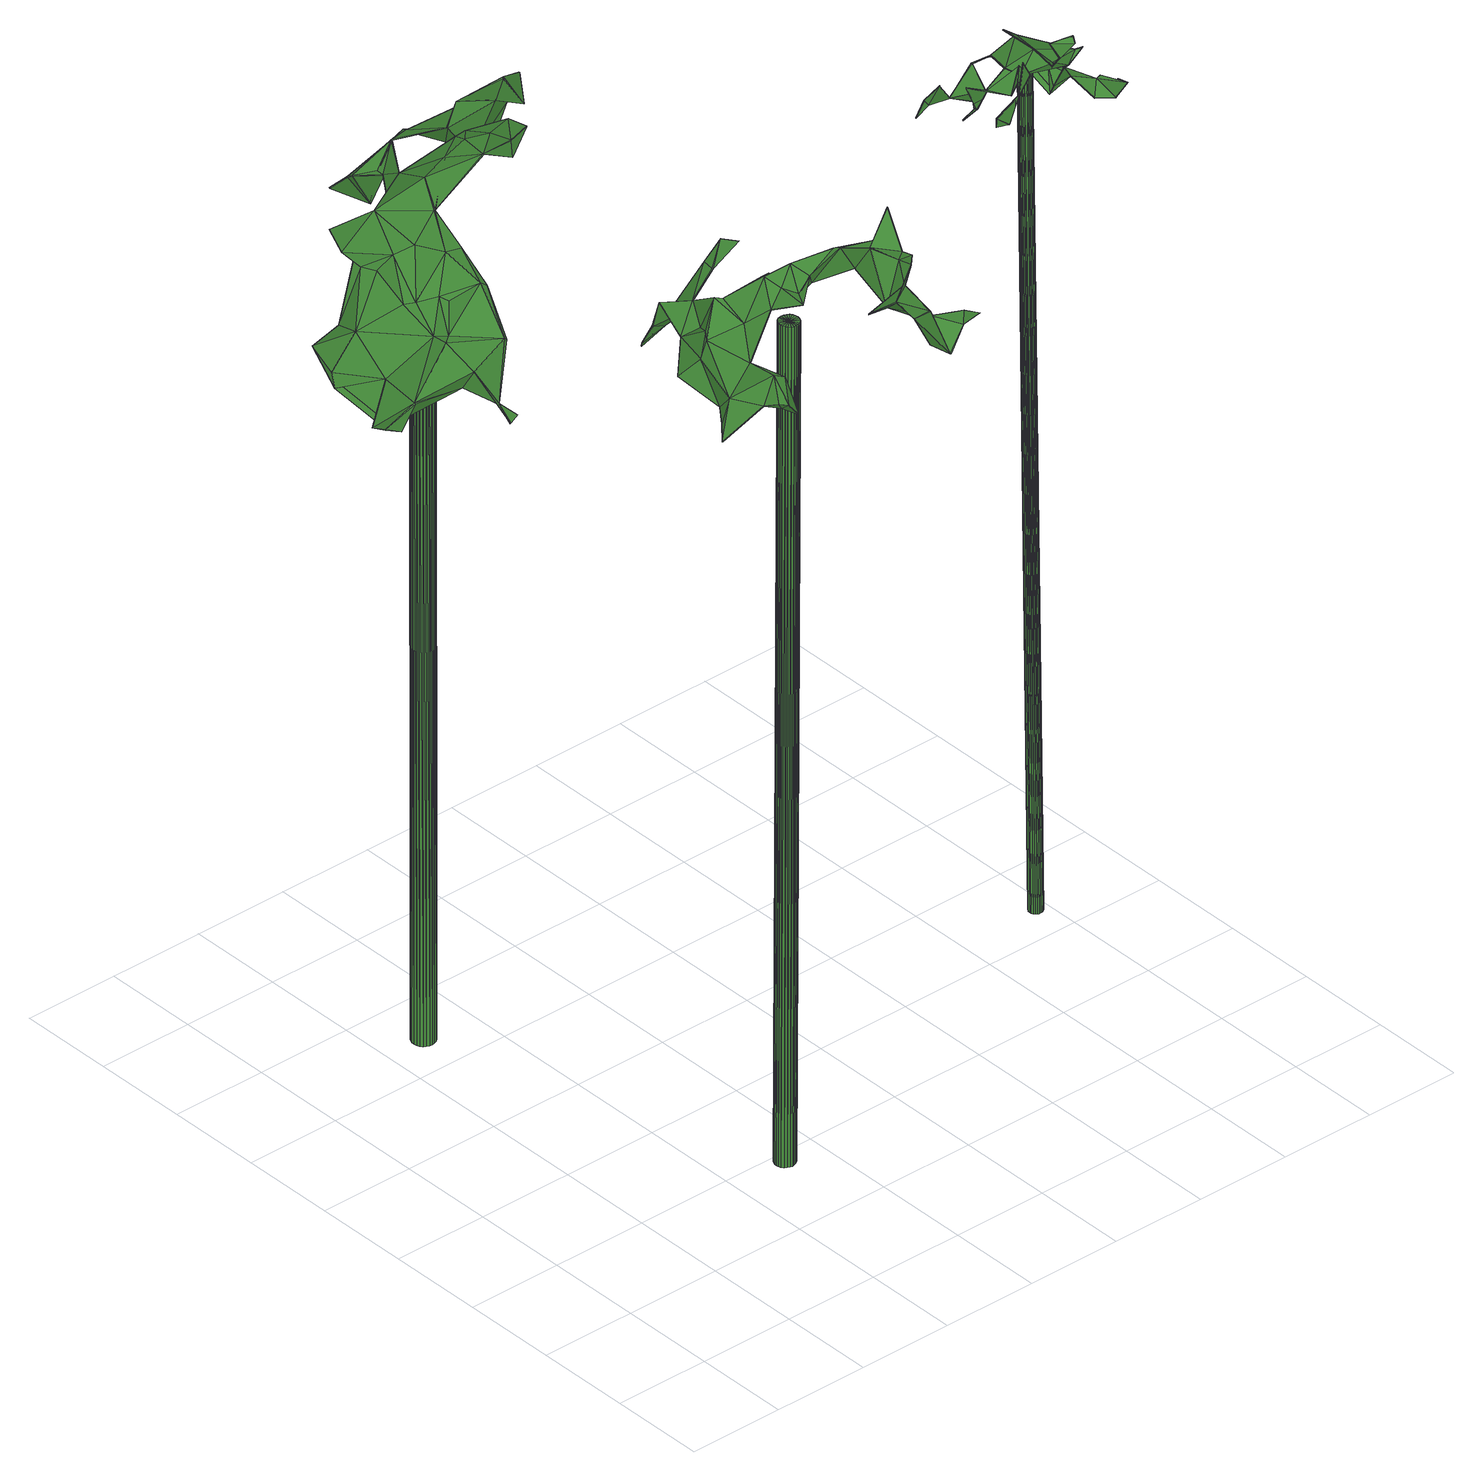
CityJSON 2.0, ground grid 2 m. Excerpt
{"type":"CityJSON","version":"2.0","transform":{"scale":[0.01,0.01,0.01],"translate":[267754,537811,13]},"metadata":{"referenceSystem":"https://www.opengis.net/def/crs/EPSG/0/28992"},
"CityObjects":{
"tree1":{"type":"SolitaryVegetationObject","attributes":{"gtid":95,"crown_width_m":4.65,"crown_median_z":31.71,"crown_r50_m":0.24,"crown_porosity":0.919,"trunk_H_m":18.22,"trunk_DBH_m":0.413,"trunk_radius_m":0.207,"trunk_base_height_m":13.49,"original_gtid":"103"},"geometry":[{"type":"Solid","lod":"3","boundaries":[[[[0,1,2]],[[3,4,5]],[[6,7,8]],[[9,10,11]],[[12,13,14]],[[15,13,12]],[[16,17,18]],[[19,20,21]],[[22,23,24]],[[25,26,27]],[[28,29,30]],[[23,31,32]],[[33,31,23]],[[34,31,35]],[[36,2,37]],[[24,23,38]],[[39,40,41]],[[42,43,44]],[[45,46,47]],[[48,14,49]],[[48,49,50]],[[51,52,53]],[[54,18,55]],[[56,57,58]],[[41,58,57]],[[14,13,59]],[[15,59,13]],[[54,56,60]],[[61,62,63]],[[4,3,64]],[[18,54,16]],[[65,32,21]],[[65,38,32]],[[21,32,19]],[[66,67,68]],[[4,64,68]],[[68,5,4]],[[69,70,71]],[[72,18,17]],[[6,0,73]],[[74,30,29]],[[28,30,75]],[[7,50,76]],[[77,64,3]],[[24,28,22]],[[22,28,75]],[[56,72,57]],[[68,64,71]],[[63,62,39]],[[17,78,72]],[[72,78,39]],[[79,39,78]],[[80,78,17]],[[81,7,82]],[[81,82,83]],[[84,75,85]],[[61,86,87]],[[58,86,61]],[[88,15,12]],[[11,10,79]],[[20,29,89]],[[54,60,80]],[[90,3,5]],[[72,55,18]],[[7,73,50]],[[91,92,83]],[[11,93,9]],[[39,79,63]],[[10,63,79]],[[47,94,45]],[[22,75,84]],[[95,15,88]],[[84,85,74]],[[84,74,20]],[[96,36,97]],[[95,88,98]],[[99,100,94]],[[99,101,100]],[[94,102,103]],[[11,79,78]],[[44,101,99]],[[23,32,38]],[[104,66,68]],[[105,104,106]],[[86,35,107]],[[86,107,92]],[[77,108,109]],[[109,110,77]],[[35,31,33]],[[111,109,27]],[[74,85,30]],[[75,30,85]],[[14,48,103]],[[103,102,2]],[[110,112,70]],[[110,70,69]],[[80,60,58]],[[56,58,60]],[[86,58,41]],[[6,73,7]],[[15,95,113]],[[15,113,59]],[[41,57,39]],[[72,39,57]],[[19,32,31]],[[34,86,41]],[[35,86,34]],[[22,81,23]],[[83,23,81]],[[72,56,55]],[[51,53,114]],[[115,26,37]],[[112,26,115]],[[68,116,104]],[[37,26,97]],[[99,94,47]],[[55,56,54]],[[22,8,81]],[[84,8,22]],[[10,9,63]],[[61,93,11]],[[117,47,46]],[[118,66,105]],[[17,16,119]],[[17,119,80]],[[68,67,5]],[[105,66,104]],[[115,70,112]],[[20,8,84]],[[14,59,76]],[[21,120,65]],[[20,120,21]],[[121,122,114]],[[12,14,103]],[[103,2,12]],[[95,91,113]],[[34,41,40]],[[42,44,25]],[[97,26,25]],[[118,5,123]],[[58,78,80]],[[83,33,23]],[[90,124,3]],[[16,54,119]],[[125,6,8]],[[7,76,59]],[[118,123,66]],[[115,106,104]],[[115,116,71]],[[116,115,104]],[[101,115,100]],[[63,9,93]],[[92,87,86]],[[69,77,110]],[[74,29,20]],[[103,36,94]],[[105,106,118]],[[106,90,118]],[[89,65,120]],[[81,8,7]],[[115,37,100]],[[36,103,48]],[[36,48,2]],[[0,2,126]],[[67,123,5]],[[117,25,44]],[[44,127,101]],[[47,117,99]],[[44,99,117]],[[115,127,106]],[[101,127,115]],[[64,69,71]],[[38,89,24]],[[65,89,38]],[[28,24,89]],[[29,28,89]],[[11,78,61]],[[61,78,58]],[[100,102,94]],[[61,128,62]],[[19,121,20]],[[91,61,87]],[[91,87,92]],[[36,37,97]],[[100,37,2]],[[91,95,61]],[[61,63,93]],[[54,80,119]],[[52,88,53]],[[98,88,52]],[[33,107,35]],[[33,83,107]],[[115,71,70]],[[31,34,122]],[[40,122,34]],[[42,27,109]],[[25,27,42]],[[125,129,6]],[[82,59,113]],[[82,113,91]],[[59,82,7]],[[83,82,91]],[[89,120,20]],[[12,130,88]],[[121,114,125]],[[111,112,110]],[[111,110,109]],[[95,128,61]],[[98,128,95]],[[76,49,14]],[[76,50,49]],[[88,130,53]],[[52,51,128]],[[52,128,98]],[[122,131,31]],[[92,107,83]],[[2,1,132]],[[2,132,130]],[[0,126,73]],[[129,132,6]],[[132,1,6]],[[2,130,12]],[[40,114,122]],[[51,114,40]],[[64,77,69]],[[96,25,117]],[[97,25,96]],[[111,26,112]],[[67,66,123]],[[96,117,46]],[[45,96,46]],[[5,118,90]],[[111,27,26]],[[68,71,116]],[[106,127,90]],[[43,127,44]],[[127,43,133]],[[90,133,124]],[[128,51,62]],[[39,62,40]],[[51,40,62]],[[127,133,90]],[[108,77,124]],[[31,121,19]],[[131,121,31]],[[3,124,77]],[[122,121,131]],[[108,124,133]],[[108,133,109]],[[109,133,42]],[[43,42,133]],[[8,20,121]],[[8,121,125]],[[53,129,114]],[[125,114,129]],[[132,134,130]],[[53,130,134]],[[129,134,132]],[[53,134,129]],[[2,102,100]],[[2,48,126]],[[73,126,50]],[[48,50,126]],[[0,6,1]],[[94,135,45]],[[45,135,96]],[[36,96,135]],[[36,135,94]],[[136,137,138]],[[136,138,139]],[[139,138,140]],[[139,140,141]],[[138,137,142]],[[138,142,140]],[[140,142,143]],[[140,143,141]],[[142,137,144]],[[142,144,143]],[[143,144,145]],[[143,145,141]],[[144,137,146]],[[144,146,145]],[[145,146,147]],[[145,147,141]],[[146,137,148]],[[146,148,147]],[[147,148,149]],[[147,149,141]],[[148,137,150]],[[148,150,149]],[[149,150,151]],[[149,151,141]],[[150,137,152]],[[150,152,151]],[[151,152,153]],[[151,153,141]],[[152,137,154]],[[152,154,153]],[[153,154,155]],[[153,155,141]],[[154,137,156]],[[154,156,155]],[[155,156,157]],[[155,157,141]],[[156,137,158]],[[156,158,157]],[[157,158,159]],[[157,159,141]],[[158,137,160]],[[158,160,159]],[[159,160,161]],[[159,161,141]],[[160,137,162]],[[160,162,161]],[[161,162,163]],[[161,163,141]],[[162,137,164]],[[162,164,163]],[[163,164,165]],[[163,165,141]],[[164,137,166]],[[164,166,165]],[[165,166,167]],[[165,167,141]],[[166,137,168]],[[166,168,167]],[[167,168,169]],[[167,169,141]],[[168,137,170]],[[168,170,169]],[[169,170,171]],[[169,171,141]],[[170,137,172]],[[170,172,171]],[[171,172,173]],[[171,173,141]],[[172,137,174]],[[172,174,173]],[[173,174,175]],[[173,175,141]],[[174,137,176]],[[174,176,175]],[[175,176,177]],[[175,177,141]],[[176,137,178]],[[176,178,177]],[[177,178,179]],[[177,179,141]],[[178,137,180]],[[178,180,179]],[[179,180,181]],[[179,181,141]],[[180,137,182]],[[180,182,181]],[[181,182,183]],[[181,183,141]],[[182,137,184]],[[182,184,183]],[[183,184,185]],[[183,185,141]],[[184,137,136]],[[184,136,185]],[[185,136,139]],[[185,139,141]]]]}]},
"tree2":{"type":"SolitaryVegetationObject","attributes":{"gtid":94,"crown_width_m":5.44,"crown_median_z":30.11,"crown_r50_m":0.284,"crown_porosity":0.919,"trunk_H_m":16.98,"trunk_DBH_m":0.468,"trunk_radius_m":0.234,"trunk_base_height_m":13.13,"original_gtid":"102"},"geometry":[{"type":"Solid","lod":"3","boundaries":[[[[186,187,188]],[[189,190,191]],[[192,193,194]],[[195,196,197]],[[195,198,196]],[[199,200,201]],[[202,203,204]],[[205,206,207]],[[208,209,210]],[[211,202,212]],[[213,214,215]],[[216,215,214]],[[203,217,218]],[[204,218,217]],[[204,203,218]],[[199,219,220]],[[221,222,223]],[[210,224,208]],[[210,225,224]],[[226,227,228]],[[229,230,231]],[[232,231,230]],[[233,234,229]],[[235,236,237]],[[238,239,240]],[[202,241,203]],[[242,243,244]],[[245,246,247]],[[213,215,248]],[[249,250,251]],[[252,186,188]],[[253,254,255]],[[249,251,253]],[[255,254,201]],[[244,256,242]],[[254,220,201]],[[257,220,254]],[[226,258,232]],[[259,246,245]],[[195,260,198]],[[261,262,263]],[[251,250,264]],[[249,255,250]],[[239,265,240]],[[238,240,266]],[[267,224,268]],[[235,196,269]],[[270,271,188]],[[263,272,273]],[[222,272,263]],[[274,198,260]],[[237,266,275]],[[236,205,276]],[[236,276,277]],[[278,279,192]],[[256,220,257]],[[280,200,216]],[[206,281,278]],[[256,259,245]],[[256,244,259]],[[188,193,279]],[[279,193,192]],[[261,282,209]],[[260,283,274]],[[284,283,260]],[[285,269,271]],[[286,228,227]],[[250,255,264]],[[264,200,222]],[[221,264,222]],[[189,191,234]],[[189,234,233]],[[197,276,287]],[[288,289,199]],[[226,290,256]],[[233,291,189]],[[283,292,274]],[[278,192,194]],[[201,264,255]],[[198,293,196]],[[279,294,188]],[[291,258,190]],[[247,295,296]],[[274,296,295]],[[222,200,280]],[[229,291,233]],[[278,294,279]],[[267,268,262]],[[222,263,288]],[[190,189,291]],[[297,282,213]],[[269,293,271]],[[216,214,280]],[[261,263,282]],[[277,238,266]],[[284,260,195]],[[225,210,209]],[[246,259,244]],[[252,247,186]],[[230,298,232]],[[285,299,236]],[[228,300,301]],[[287,276,205]],[[239,238,277]],[[291,231,258]],[[232,258,231]],[[302,286,245]],[[234,303,229]],[[191,303,234]],[[247,252,295]],[[229,231,291]],[[258,301,190]],[[244,243,246]],[[224,225,268]],[[252,271,295]],[[285,271,270]],[[263,273,282]],[[215,216,289]],[[232,298,226]],[[283,226,298]],[[253,255,249]],[[241,236,299]],[[241,299,203]],[[215,289,248]],[[288,248,289]],[[211,212,205]],[[228,258,226]],[[196,265,197]],[[301,258,228]],[[256,227,226]],[[257,223,222]],[[303,191,304]],[[303,304,300]],[[294,270,188]],[[190,304,191]],[[256,245,286]],[[270,278,281]],[[270,281,204]],[[211,241,202]],[[305,198,274]],[[278,270,294]],[[283,302,292]],[[283,303,302]],[[204,281,202]],[[222,288,199]],[[261,267,262]],[[301,300,304]],[[301,304,190]],[[303,230,229]],[[280,272,222]],[[269,196,293]],[[286,220,256]],[[306,287,205]],[[193,307,194]],[[212,206,205]],[[193,242,307]],[[263,262,288]],[[217,285,204]],[[270,204,285]],[[283,298,230]],[[269,285,235]],[[282,214,213]],[[273,214,282]],[[297,209,282]],[[261,209,208]],[[264,201,200]],[[297,213,209]],[[227,256,257]],[[195,197,287]],[[286,302,308]],[[286,308,228]],[[219,201,220]],[[208,267,261]],[[224,267,208]],[[296,274,292]],[[245,292,302]],[[296,292,245]],[[211,205,236]],[[241,211,236]],[[235,285,236]],[[247,187,186]],[[246,187,247]],[[303,283,230]],[[205,207,306]],[[307,306,207]],[[245,247,296]],[[266,237,277]],[[188,187,193]],[[193,243,242]],[[206,278,194]],[[307,206,194]],[[309,268,225]],[[262,268,309]],[[227,257,286]],[[277,197,265]],[[277,265,239]],[[222,286,257]],[[222,199,286]],[[248,209,213]],[[225,209,248]],[[257,254,253]],[[252,188,271]],[[228,308,300]],[[196,235,265]],[[302,303,308]],[[280,214,273]],[[273,272,280]],[[293,198,310]],[[305,310,198]],[[293,310,305]],[[285,217,299]],[[203,299,217]],[[264,221,251]],[[307,207,206]],[[201,219,199]],[[199,220,286]],[[236,277,237]],[[306,311,284]],[[195,287,284]],[[306,284,287]],[[295,305,274]],[[243,193,187]],[[243,187,246]],[[212,281,206]],[[212,202,281]],[[306,307,311]],[[307,242,311]],[[242,256,311]],[[251,221,253]],[[271,293,305]],[[271,305,295]],[[248,262,309]],[[300,308,303]],[[288,262,248]],[[240,275,266]],[[256,290,311]],[[284,311,290]],[[283,284,290]],[[283,290,226]],[[277,276,197]],[[289,200,199]],[[289,216,200]],[[309,225,248]],[[253,221,223]],[[253,223,257]],[[240,265,275]],[[235,275,265]],[[235,237,275]],[[312,313,314]],[[312,314,315]],[[315,314,316]],[[315,316,317]],[[314,313,318]],[[314,318,316]],[[316,318,319]],[[316,319,317]],[[318,313,320]],[[318,320,319]],[[319,320,321]],[[319,321,317]],[[320,313,322]],[[320,322,321]],[[321,322,323]],[[321,323,317]],[[322,313,324]],[[322,324,323]],[[323,324,325]],[[323,325,317]],[[324,313,326]],[[324,326,325]],[[325,326,327]],[[325,327,317]],[[326,313,328]],[[326,328,327]],[[327,328,329]],[[327,329,317]],[[328,313,330]],[[328,330,329]],[[329,330,331]],[[329,331,317]],[[330,313,332]],[[330,332,331]],[[331,332,333]],[[331,333,317]],[[332,313,334]],[[332,334,333]],[[333,334,335]],[[333,335,317]],[[334,313,336]],[[334,336,335]],[[335,336,337]],[[335,337,317]],[[336,313,338]],[[336,338,337]],[[337,338,339]],[[337,339,317]],[[338,313,340]],[[338,340,339]],[[339,340,341]],[[339,341,317]],[[340,313,342]],[[340,342,341]],[[341,342,343]],[[341,343,317]],[[342,313,344]],[[342,344,343]],[[343,344,345]],[[343,345,317]],[[344,313,346]],[[344,346,345]],[[345,346,347]],[[345,347,317]],[[346,313,348]],[[346,348,347]],[[347,348,349]],[[347,349,317]],[[348,313,350]],[[348,350,349]],[[349,350,351]],[[349,351,317]],[[350,313,352]],[[350,352,351]],[[351,352,353]],[[351,353,317]],[[352,313,354]],[[352,354,353]],[[353,354,355]],[[353,355,317]],[[354,313,356]],[[354,356,355]],[[355,356,357]],[[355,357,317]],[[356,313,358]],[[356,358,357]],[[357,358,359]],[[357,359,317]],[[358,313,360]],[[358,360,359]],[[359,360,361]],[[359,361,317]],[[360,313,312]],[[360,312,361]],[[361,312,315]],[[361,315,317]]]]}]},
"tree3":{"type":"SolitaryVegetationObject","attributes":{"gtid":96,"crown_width_m":3.26,"crown_median_z":31.29,"crown_r50_m":0.19,"crown_porosity":0.959,"trunk_H_m":18.28,"trunk_DBH_m":0.281,"trunk_radius_m":0.14,"trunk_base_height_m":13.01,"original_gtid":"104"},"geometry":[{"type":"Solid","lod":"3","boundaries":[[[[362,363,364]],[[365,366,367]],[[368,369,370]],[[371,364,363]],[[372,373,374]],[[375,376,365]],[[377,378,379]],[[380,381,382]],[[380,382,383]],[[384,385,386]],[[387,388,389]],[[390,391,392]],[[374,393,372]],[[394,372,393]],[[395,396,397]],[[398,381,399]],[[400,401,402]],[[402,401,403]],[[375,404,376]],[[405,406,407]],[[408,409,410]],[[386,410,411]],[[412,413,414]],[[415,416,417]],[[418,419,420]],[[421,396,378]],[[422,423,424]],[[373,393,374]],[[425,426,420]],[[427,428,386]],[[429,428,427]],[[430,431,432]],[[406,433,407]],[[394,434,372]],[[407,435,436]],[[437,368,438]],[[439,438,368]],[[440,441,442]],[[440,442,443]],[[423,439,370]],[[397,421,444]],[[402,445,446]],[[418,447,448]],[[427,449,405]],[[417,413,450]],[[417,450,451]],[[452,453,367]],[[400,402,446]],[[385,454,448]],[[368,437,455]],[[419,418,456]],[[418,448,456]],[[365,367,453]],[[398,457,383]],[[362,364,377]],[[433,458,380]],[[380,458,381]],[[431,459,460]],[[432,431,371]],[[368,423,369]],[[400,446,461]],[[379,462,463]],[[404,375,365]],[[453,404,365]],[[457,449,464]],[[436,465,429]],[[466,392,365]],[[412,467,413]],[[467,468,390]],[[425,448,447]],[[420,402,403]],[[418,420,403]],[[366,469,404]],[[435,407,470]],[[434,471,472]],[[407,427,405]],[[457,464,383]],[[386,464,427]],[[449,427,464]],[[370,439,368]],[[473,474,395]],[[475,379,463]],[[476,379,475]],[[459,371,460]],[[390,392,466]],[[391,404,469]],[[391,469,477]],[[372,434,373]],[[365,392,366]],[[478,464,384]],[[411,384,464]],[[383,464,478]],[[390,404,391]],[[399,416,441]],[[399,417,416]],[[466,450,467]],[[479,470,472]],[[447,418,401]],[[403,401,418]],[[364,387,389]],[[480,481,369]],[[480,369,423]],[[423,370,480]],[[413,467,450]],[[370,440,480]],[[448,425,385]],[[385,384,409]],[[393,471,394]],[[444,482,397]],[[444,421,482]],[[366,452,367]],[[366,453,452]],[[377,364,389]],[[396,421,397]],[[472,470,393]],[[388,387,363]],[[483,413,484]],[[371,431,460]],[[398,485,457]],[[463,378,486]],[[410,409,384]],[[422,487,488]],[[487,489,488]],[[490,489,487]],[[467,412,491]],[[407,436,427]],[[429,427,436]],[[411,464,386]],[[407,492,470]],[[470,479,380]],[[470,380,435]],[[371,363,387]],[[412,493,430]],[[406,405,494]],[[408,368,422]],[[448,454,456]],[[377,495,388]],[[377,388,362]],[[417,451,415]],[[368,455,422]],[[493,414,483]],[[366,404,453]],[[496,416,415]],[[489,490,424]],[[396,379,378]],[[383,382,398]],[[417,491,484]],[[432,371,387]],[[497,432,387]],[[484,432,497]],[[472,373,434]],[[446,445,461]],[[386,428,384]],[[423,368,424]],[[424,408,410]],[[424,368,408]],[[438,455,437]],[[497,387,364]],[[435,380,383]],[[390,466,467]],[[384,498,478]],[[428,478,498]],[[428,498,384]],[[443,494,405]],[[389,378,377]],[[381,467,417]],[[381,441,467]],[[382,381,398]],[[384,411,410]],[[414,413,483]],[[468,499,390]],[[386,385,410]],[[424,410,385]],[[484,413,417]],[[424,385,489]],[[362,388,363]],[[472,393,373]],[[364,459,497]],[[459,364,371]],[[441,416,467]],[[500,405,449]],[[376,404,390]],[[482,421,378]],[[477,469,392]],[[495,486,388]],[[388,486,389]],[[409,454,385]],[[443,442,433]],[[467,491,417]],[[468,416,496]],[[467,416,468]],[[482,462,473]],[[402,426,445]],[[428,429,465]],[[500,449,485]],[[500,485,405]],[[480,440,443]],[[457,485,449]],[[479,492,380]],[[423,422,455]],[[376,451,466]],[[376,466,365]],[[496,415,376]],[[447,401,400]],[[397,482,473]],[[397,473,395]],[[370,496,499]],[[499,440,370]],[[370,369,496]],[[496,369,481]],[[376,415,451]],[[376,390,496]],[[499,496,390]],[[394,471,434]],[[393,492,471]],[[379,476,495]],[[486,378,389]],[[379,495,377]],[[414,493,412]],[[408,422,488]],[[378,462,482]],[[489,385,425]],[[489,425,488]],[[419,488,425]],[[419,425,420]],[[407,433,492]],[[442,441,458]],[[442,458,433]],[[381,458,441]],[[433,380,492]],[[412,430,491]],[[439,423,455]],[[455,438,439]],[[475,463,501]],[[486,501,463]],[[417,399,381]],[[419,454,488]],[[456,454,419]],[[488,454,408]],[[445,426,461]],[[399,441,481]],[[441,440,481]],[[431,430,459]],[[484,497,430]],[[409,408,454]],[[420,426,402]],[[470,492,393]],[[461,426,400]],[[483,484,430]],[[459,430,497]],[[502,465,436]],[[502,478,465]],[[392,469,366]],[[473,462,474]],[[396,474,462]],[[396,462,379]],[[378,463,462]],[[503,443,433]],[[433,406,503]],[[430,432,491]],[[504,503,406]],[[432,484,491]],[[483,430,493]],[[422,505,487]],[[481,468,496]],[[440,468,481]],[[468,440,499]],[[392,391,477]],[[396,395,474]],[[481,398,399]],[[480,485,481]],[[481,485,398]],[[443,485,480]],[[443,405,485]],[[451,450,466]],[[422,424,505]],[[487,505,490]],[[490,505,424]],[[425,447,426]],[[447,400,426]],[[495,476,501]],[[475,501,476]],[[501,486,495]],[[492,479,471]],[[479,472,471]],[[406,494,504]],[[478,502,383]],[[435,383,502]],[[502,436,435]],[[503,504,494]],[[503,494,443]],[[428,465,478]],[[506,507,508]],[[506,508,509]],[[509,508,510]],[[509,510,511]],[[508,507,512]],[[508,512,510]],[[510,512,513]],[[510,513,511]],[[512,507,514]],[[512,514,513]],[[513,514,515]],[[513,515,511]],[[514,507,516]],[[514,516,515]],[[515,516,517]],[[515,517,511]],[[516,507,518]],[[516,518,517]],[[517,518,519]],[[517,519,511]],[[518,507,520]],[[518,520,519]],[[519,520,521]],[[519,521,511]],[[520,507,522]],[[520,522,521]],[[521,522,523]],[[521,523,511]],[[522,507,524]],[[522,524,523]],[[523,524,525]],[[523,525,511]],[[524,507,526]],[[524,526,525]],[[525,526,527]],[[525,527,511]],[[526,507,528]],[[526,528,527]],[[527,528,529]],[[527,529,511]],[[528,507,530]],[[528,530,529]],[[529,530,531]],[[529,531,511]],[[530,507,532]],[[530,532,531]],[[531,532,533]],[[531,533,511]],[[532,507,534]],[[532,534,533]],[[533,534,535]],[[533,535,511]],[[534,507,536]],[[534,536,535]],[[535,536,537]],[[535,537,511]],[[536,507,538]],[[536,538,537]],[[537,538,539]],[[537,539,511]],[[538,507,540]],[[538,540,539]],[[539,540,541]],[[539,541,511]],[[540,507,542]],[[540,542,541]],[[541,542,543]],[[541,543,511]],[[542,507,544]],[[542,544,543]],[[543,544,545]],[[543,545,511]],[[544,507,546]],[[544,546,545]],[[545,546,547]],[[545,547,511]],[[546,507,548]],[[546,548,547]],[[547,548,549]],[[547,549,511]],[[548,507,550]],[[548,550,549]],[[549,550,551]],[[549,551,511]],[[550,507,552]],[[550,552,551]],[[551,552,553]],[[551,553,511]],[[552,507,554]],[[552,554,553]],[[553,554,555]],[[553,555,511]],[[554,507,506]],[[554,506,555]],[[555,506,509]],[[555,509,511]]]]}]}
},
"vertices":[
[482,301,1935],[476,335,1937],[539,326,1925],[642,68,1859],[644,68,1858],[687,83,1895],[445,327,1908],[444,327,1910],[378,306,1836],[528,559,1905],[565,551,1887],[502,575,1859],[538,374,1920],[498,373,1938],[502,342,1976],[506,404,1921],[418,649,1675],[434,603,1738],[418,648,1674],[331,336,1744],[394,270,1776],[303,297,1741],[359,223,1860],[306,281,1805],[325,210,1817],[651,218,1980],[618,212,1897],[627,176,1959],[333,179,1832],[348,188,1812],[341,162,1835],[330,336,1746],[302,298,1742],[342,401,1810],[321,437,1763],[319,437,1765],[593,310,1985],[627,309,1925],[264,253,1744],[436,549,1794],[407,475,1809],[383,501,1786],[646,179,1993],[647,179,1991],[679,213,1981],[698,303,2030],[697,301,2029],[699,302,2029],[523,312,1955],[485,299,1941],[463,261,1946],[448,441,1811],[483,416,1847],[483,415,1848],[399,626,1702],[400,625,1701],[406,603,1747],[434,550,1793],[401,581,1813],[466,370,1950],[405,604,1748],[428,521,1836],[429,521,1834],[495,541,1864],[628,106,1865],[266,253,1743],[749,109,1878],[747,109,1877],[703,138,1870],[641,123,1912],[618,210,1896],[661,149,1880],[434,601,1737],[463,262,1944],[369,168,1800],[342,161,1836],[475,335,1939],[593,109,1936],[440,581,1796],[503,574,1858],[406,605,1748],[376,306,1837],[416,368,1871],[359,404,1842],[382,217,1850],[370,168,1802],[382,501,1788],[406,476,1811],[513,428,1899],[326,210,1815],[642,122,1914],[407,438,1896],[373,423,1846],[493,542,1865],[672,285,1982],[420,430,1892],[633,275,1986],[632,273,1985],[482,417,1848],[678,238,1974],[628,310,1924],[661,241,1962],[628,310,1926],[589,324,1979],[697,169,1849],[704,140,1872],[670,153,1879],[343,402,1810],[603,79,1964],[584,148,1956],[585,148,1954],[570,206,1906],[570,206,1904],[419,428,1893],[422,397,1831],[619,212,1895],[696,169,1847],[677,238,1976],[711,109,1901],[401,627,1702],[331,282,1793],[384,336,1809],[344,401,1809],[748,108,1879],[605,79,1962],[396,343,1827],[487,298,1939],[629,175,1957],[448,442,1813],[418,368,1869],[536,374,1919],[349,361,1818],[498,372,1936],[628,174,1958],[506,403,1919],[671,284,1984],[496,325,49],[475,325,49],[495,330,49],[504,323,1870],[503,329,1870],[483,323,1870],[493,335,49],[501,333,1870],[490,340,49],[498,338,1870],[485,343,49],[493,341,1870],[480,345,49],[488,343,1870],[475,346,49],[483,344,1870],[470,345,49],[478,343,1870],[465,343,49],[473,341,1871],[460,340,49],[468,338,1871],[457,335,49],[465,333,1871],[455,330,49],[463,329,1871],[454,325,49],[462,323,1871],[455,320,49],[463,318,1871],[457,315,49],[465,313,1871],[460,310,49],[468,309,1870],[465,307,49],[473,305,1870],[470,305,49],[478,303,1870],[475,304,49],[483,303,1870],[480,305,49],[488,303,1870],[485,307,49],[493,305,1870],[490,310,49],[498,309,1870],[493,315,49],[501,313,1870],[495,320,49],[503,318,1870],
[194,1109,1700],[185,1142,1695],[102,1061,1635],[455,1001,1951],[462,1060,1934],[408,990,1948],[75,1146,1571],[123,1131,1603],[139,1073,1527],[291,921,1722],[256,834,1668],[266,839,1659],[277,923,1733],[419,1327,1768],[420,1328,1766],[334,1336,1724],[64,937,1504],[43,869,1545],[20,922,1536],[180,915,1601],[103,978,1574],[149,1032,1636],[647,1228,1793],[638,1264,1784],[671,1268,1829],[94,913,1538],[91,929,1525],[608,1281,1679],[526,1304,1727],[543,1309,1748],[472,1356,1752],[8,872,1564],[8,872,1562],[366,1304,1737],[363,1286,1739],[376,1335,1647],[420,1326,1766],[368,1304,1735],[596,1225,1877],[670,1269,1830],[378,1133,1768],[360,1203,1760],[417,1152,1867],[414,992,1907],[394,1047,1894],[429,1068,1911],[416,1121,1859],[455,1001,1949],[408,989,1947],[167,814,1647],[161,839,1602],[204,790,1572],[220,759,1556],[221,758,1558],[196,747,1558],[83,894,1548],[229,1159,1665],[187,1165,1696],[206,1241,1701],[253,1184,1765],[174,1181,1711],[214,1088,1736],[576,1307,1787],[355,1421,1642],[355,1422,1644],[371,1415,1647],[180,1021,1679],[375,1333,1645],[335,1335,1722],[350,1366,1697],[300,1187,1701],[365,1285,1737],[440,1148,1869],[204,1249,1712],[303,1003,1755],[592,1242,1818],[517,1264,1839],[495,1261,1793],[351,1367,1699],[205,790,1574],[195,748,1556],[594,1224,1875],[595,1226,1876],[167,890,1670],[101,978,1576],[174,932,1659],[462,1335,1762],[525,1303,1727],[267,1006,1761],[194,748,1558],[223,861,1622],[210,800,1567],[53,1062,1534],[73,1145,1573],[471,1354,1750],[64,938,1506],[553,1263,1708],[309,1082,1792],[304,1032,1726],[77,872,1590],[350,1227,1779],[234,958,1694],[494,1263,1794],[462,1337,1764],[290,1148,1761],[463,1058,1932],[307,1083,1793],[183,901,1672],[57,1074,1560],[194,1003,1687],[250,1070,1751],[608,1279,1679],[373,1128,1852],[78,871,1588],[410,1118,1883],[439,1150,1871],[327,1131,1830],[392,1047,1895],[428,1069,1913],[226,976,1699],[233,1006,1676],[165,1065,1595],[372,1130,1854],[593,1244,1819],[233,958,1696],[252,1079,1685],[298,1075,13],[275,1075,13],[298,1081,13],[308,1088,1711],[307,1094,1711],[285,1088,1711],[295,1087,13],[305,1099,1711],[291,1092,13],[301,1104,1711],[287,1095,13],[296,1108,1711],[281,1098,13],[290,1110,1711],[275,1098,13],[284,1111,1711],[269,1098,13],[278,1110,1711],[263,1095,13],[273,1108,1711],[258,1092,13],[268,1104,1711],[255,1087,13],[264,1099,1711],[252,1081,13],[262,1094,1711],[252,1075,13],[261,1087,1711],[253,1069,13],[262,1081,1712],[255,1063,13],[264,1076,1712],[259,1058,13],[268,1071,1712],[264,1055,13],[273,1067,1712],[269,1052,13],[279,1065,1712],[275,1052,13],[285,1064,1712],[281,1053,13],[291,1065,1711],[287,1055,13],[296,1067,1711],[292,1059,13],[301,1071,1711],[295,1064,13],[305,1076,1711],[298,1069,13],[307,1082,1711],
[1281,614,1908],[1281,613,1907],[1252,601,1862],[1205,771,1774],[1195,771,1788],[1159,752,1776],[1410,777,1791],[1344,775,1811],[1344,776,1812],[1237,648,1856],[1357,554,1969],[1354,544,1959],[1358,554,1968],[1205,772,1775],[1244,759,1778],[1253,585,1898],[1215,538,1911],[1215,539,1912],[1374,628,1863],[1328,662,1839],[1330,662,1839],[1380,638,1842],[1438,669,1802],[1468,687,1761],[1438,671,1802],[1253,601,1861],[1281,612,1908],[1254,584,1898],[1244,758,1779],[1211,749,1825],[1211,748,1824],[1332,562,1928],[1318,574,1960],[1151,526,1879],[1173,551,1875],[1173,550,1874],[1362,706,1827],[1320,696,1840],[1537,611,1755],[1531,635,1713],[1538,611,1755],[1532,636,1714],[1195,773,1788],[1372,725,1875],[1329,709,1914],[1355,656,1888],[1428,698,1734],[1433,691,1754],[1432,691,1754],[1437,670,1802],[1231,677,1803],[1231,677,1802],[1207,681,1788],[1277,733,1770],[1284,706,1804],[1283,706,1803],[1531,636,1712],[1520,676,1736],[1529,677,1741],[1200,547,1852],[1456,735,1768],[1410,776,1792],[1456,735,1770],[1520,676,1738],[1537,612,1755],[1444,649,1851],[1457,642,1852],[1457,642,1854],[1231,670,1805],[1203,667,1867],[1238,648,1855],[1354,656,1887],[1318,572,1960],[1374,628,1864],[1444,647,1851],[1439,802,1746],[1439,803,1748],[1410,778,1792],[1339,756,1830],[1319,696,1841],[1321,696,1841],[1370,725,1875],[1200,547,1851],[1513,610,1776],[1513,609,1776],[1530,636,1713],[1498,656,1716],[1382,663,1846],[1276,733,1771],[1276,733,1769],[1159,752,1777],[1159,753,1777],[1468,687,1760],[1440,802,1747],[1498,656,1715],[1382,663,1845],[1329,662,1840],[1203,666,1866],[1203,666,1868],[1512,610,1776],[1173,549,1875],[1215,537,1912],[1418,637,1834],[1457,642,1853],[1244,757,1778],[1283,706,1805],[1302,764,1823],[1210,748,1825],[1340,589,1892],[1331,561,1928],[1332,560,1928],[1151,525,1879],[1151,526,1880],[1242,557,1960],[1242,558,1961],[1211,748,1826],[1418,635,1834],[1339,589,1892],[1340,756,1829],[1339,756,1828],[1200,546,1852],[1207,680,1787],[1233,670,1805],[1363,706,1828],[1260,558,1925],[1486,765,1779],[1476,721,1760],[1476,721,1762],[1486,765,1781],[1233,670,1806],[1339,590,1892],[1207,680,1789],[1328,710,1914],[1260,559,1926],[1302,765,1822],[1237,648,1855],[1444,648,1850],[1302,766,1824],[1362,706,1829],[1260,558,1926],[1418,636,1835],[1328,709,1913],[1327,709,1914],[1485,765,1780],[1389,675,1],[1375,675,1],[1389,679,1],[1365,677,1829],[1365,680,1829],[1351,677,1828],[1387,682,1],[1363,683,1829],[1385,685,1],[1361,686,1829],[1382,687,1],[1358,689,1829],[1379,689,1],[1355,690,1828],[1375,689,1],[1351,691,1828],[1371,689,1],[1347,690,1828],[1368,687,1],[1344,689,1828],[1365,685,1],[1341,686,1828],[1363,682,1],[1339,683,1828],[1361,679,1],[1338,680,1828],[1361,675,1],[1337,677,1828],[1361,671,1],[1338,673,1828],[1363,668,1],[1339,669,1828],[1365,665,1],[1341,667,1828],[1368,663,1],[1344,664,1828],[1371,661,1],[1347,663,1828],[1375,661,1],[1351,662,1828],[1379,661,1],[1355,663,1828],[1382,663,1],[1358,664,1829],[1385,665,1],[1361,667,1829],[1387,668,1],[1363,669,1829],[1389,671,1],[1365,673,1829]
]}
